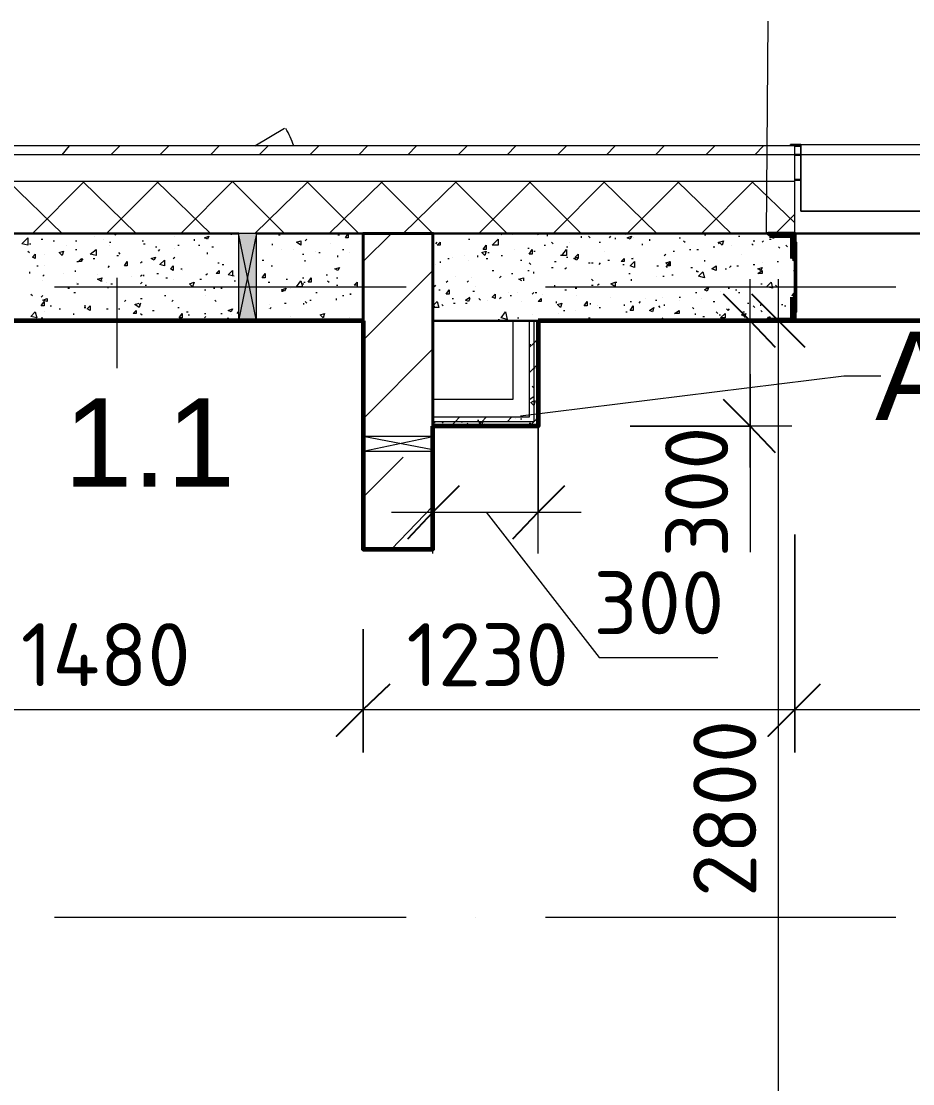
# Model space of a CAD drawing. Header units: millimetres. Extents: x -84737 to 172119, y -43083 to 59399.
# Drawn here: x 20209 to 22753, y 50602 to 53634 of the extents above; entities that cross this region are included whole.
import ezdxf

# ---------------------------------------------------------------- set-up
doc = ezdxf.new("R2010")
doc.units = ezdxf.units.MM
for name, color, linetype, lineweight in [('11) Плинтус ПЛ-2', 70, 'Continuous', 30), ('15) Штукатурка стен СТ-1.1', 161, 'Continuous', 60), ('16) Краска СТ-1.1 стена', 5, 'Continuous', 60), ('20) Шпакл. баз. фин Стена', 40, 'Continuous', 60)]:
    doc.layers.add(name, color=color, linetype=linetype, lineweight=lineweight)
for name, color, linetype in [('PDF _Марки', 7, 'Continuous'), ('PDF _Обобщенные модели', 7, 'Continuous'), ('PDF _Окна', 7, 'Continuous'), ('PDF _Оси', 7, 'Continuous'), ('PDF _Размеры-100', 7, 'Continuous'), ('PDF _Стены', 7, 'Continuous'), ('PDF _Текст', 7, 'Continuous'), ('PDF _Элементы узлов', 7, 'Continuous')]:
    doc.layers.add(name, color=color, linetype=linetype)
doc.styles.add('PDF GOSTCommon', font='arial.ttf')
doc.styles.add('PDF ISOCPEUR', font='isocpeur.ttf')

msp = doc.modelspace()

# ---------------------------------------------------------------- linework, layer by layer
at = {"layer": '11) Плинтус ПЛ-2'}
for points in [[(21184.8, 52779.4), (19707.4, 52779.4), (19707.4, 49977), (25705.8, 49977), (25705.8, 52779.4), (21684.3, 52779.4)], [(21184.8, 52779.4), (21184.8, 52127.5), (21383.7, 52127.5), (21383.7, 52478.8)], [(21684.3, 52779.4), (21684.3, 52478.8), (21383.7, 52478.8)]]:
    msp.add_lwpolyline(points, dxfattribs=at)
at = {"layer": '15) Штукатурка стен СТ-1.1'}
for points in [[(21184.8, 52779.4), (19707.4, 52779.4), (19707.4, 49977), (25705.8, 49977), (25705.8, 52779.4), (21684.3, 52779.4)], [(21184.8, 52779.4), (21184.8, 52127.5), (21383.7, 52127.5), (21383.7, 52478.8)], [(21684.3, 52779.4), (21684.3, 52478.8), (21383.7, 52478.8)]]:
    msp.add_lwpolyline(points, dxfattribs=at)
at = {"layer": '16) Краска СТ-1.1 стена'}
for points in [[(21184.8, 52779.4), (19707.4, 52779.4), (19707.4, 49977), (25705.8, 49977), (25705.8, 52779.4), (21684.3, 52779.4)], [(21184.8, 52779.4), (21184.8, 52127.5), (21383.7, 52127.5), (21383.7, 52478.8)], [(21684.3, 52779.4), (21684.3, 52478.8), (21383.7, 52478.8)]]:
    msp.add_lwpolyline(points, dxfattribs=at)
at = {"layer": '20) Шпакл. баз. фин Стена'}
for points in [[(21184.8, 52779.4), (19707.4, 52779.4), (19707.4, 49977), (25705.8, 49977), (25705.8, 52779.4), (21684.3, 52779.4)], [(21184.8, 52779.4), (21184.8, 52127.5), (21383.7, 52127.5), (21383.7, 52478.8)], [(21684.3, 52779.4), (21684.3, 52478.8), (21383.7, 52478.8)]]:
    msp.add_lwpolyline(points, dxfattribs=at)
at = {"layer": 'PDF _Марки', "lineweight": 9}
for points in [[(22336.2, 53029.1), (22340.4, 53634.5)], [(20482.1, 52902.1), (20482.1, 52643.9)], [(21633.5, 52508.5), (22556.3, 52622.8), (22662.2, 52622.8)]]:
    msp.add_lwpolyline(points, dxfattribs=at)
at = {"layer": 'PDF _Обобщенные модели', "lineweight": 50}
for points in [[(22416.6, 52952.9), (22416.6, 53029.1), (22340.4, 53029.1)], [(22344.7, 53020.7), (22408.2, 53020.7), (22408.2, 52957.2)], [(22408.2, 52847.1), (22408.2, 52783.6), (22344.7, 52783.6)]]:
    msp.add_lwpolyline(points, dxfattribs=at)
at = {"layer": 'PDF _Обобщенные модели', "lineweight": 30}
msp.add_lwpolyline([(22416.6, 53003.7), (22420.9, 53003.7), (22420.9, 52804.8), (22416.6, 52804.8)], dxfattribs=at)
at = {"layer": 'PDF _Обобщенные модели', "lineweight": 50}
msp.add_lwpolyline([(22346.8, 52787.9, 0.47448), (22340.4, 52779.4), (22416.6, 52779.4), (22416.6, 52851.3)], format="xyb", dxfattribs=at)
for centre, radius, start, end in [((22346.8, 53031.3), 6.35, 168.472, 270.0057), ((22418.8, 52959.3), 6.36, 180.0268, 281.4865), ((22418.7, 52849.2), 6.36, 78.5135, 179.9732)]:
    msp.add_arc(centre, radius, start, end, dxfattribs=at)
at = {"layer": 'PDF _Окна', "lineweight": 9}
msp.add_lwpolyline([(20875.8, 53278.9), (20960.4, 53329.7)], dxfattribs=at)
at = {"layer": 'PDF _Окна', "lineweight": 18}
for points in [[(22433.6, 53283.1), (22403.9, 53283.1), (22403.9, 53278.9), (22403.9, 53283.1), (22433.6, 53283.1), (22433.6, 53092.6), (24795.7, 53092.6), (24795.7, 53283.1), (24825.3, 53283.1), (24825.3, 53278.9), (24825.3, 53283.1), (24795.7, 53283.1)], [(24795.7, 53253.5), (24795.7, 53092.6), (22433.6, 53092.6), (22433.6, 53253.5)]]:
    msp.add_lwpolyline(points, dxfattribs=at)
msp.add_lwpolyline([(22433.6, 53253.5), (22433.6, 53283.1), (24795.7, 53283.1), (24795.7, 53253.5)], close=True, dxfattribs=at)
at = {"layer": 'PDF _Окна', "lineweight": 9}
msp.add_arc((20712.9, 53183.7), 289.8, 19.1412, 30.0022, dxfattribs=at)
at = {"layer": 'PDF _Окна', "color": 8, "true_color": 0x808080, "transparency": 33554559}
for points in [[(20829.2, 52779.4), (20880, 52779.4), (20829.2, 53029.1)], [(20880, 52779.4), (20829.2, 53029.1), (20880, 53029.1)]]:
    msp.add_solid(points, dxfattribs=at)
at = {"layer": 'PDF _Оси', "lineweight": 9}
for points in [[(20304.3, 52876.7), (21307.5, 52876.7)], [(21506.5, 52876.7), (21506.5, 52876.7)], [(21705.5, 52876.7), (22704.5, 52876.7)], [(20304.3, 51077.6), (21307.5, 51077.6)], [(21506.5, 51077.6), (21506.5, 51077.6)], [(21705.5, 51077.6), (22704.5, 51077.6)]]:
    msp.add_lwpolyline(points, dxfattribs=at)
at = {"layer": 'PDF _Размеры-100', "lineweight": 9}
for points in [[(22370.1, 47157.7), (22370.1, 49498.7), (22370.1, 49579.1), (22370.1, 49778.1), (22370.1, 49977), (21870.5, 49977), (22488.6, 49977), (21870.5, 49977), (22370.1, 49977), (22370.1, 52897.9)], [(22289.6, 52360.3), (22289.6, 52897.9)], [(22408.2, 52779.4), (21790.1, 52779.4), (22289.6, 52779.4)], [(22488.6, 52779.4), (21870.5, 52779.4), (22370.1, 52779.4)], [(21383.7, 52114.8), (21383.7, 52732.8), (21383.7, 52233.3)], [(21684.3, 52114.8), (21684.3, 52732.8), (21684.3, 52233.3)], [(22289.6, 52627), (22289.6, 52457.7), (22289.6, 52119)], [(22408.2, 52478.8), (21946.7, 52478.8), (22289.6, 52478.8)], [(21265.2, 52233.3), (21807.1, 52233.3)], [(21536.1, 52233.3), (21857.8, 51818.5), (22196.5, 51818.5)], [(19584.6, 51670.3), (21184.8, 51670.3), (22416.6, 51670.3), (24816.8, 51670.3), (25705.8, 51670.3), (25904.8, 51670.3), (26065.6, 51670.3), (26865.7, 51670.3), (30095.6, 51670.3), (30095.6, 52169.8), (30095.6, 51547.5), (30095.6, 52169.8), (30095.6, 51670.3), (30375, 51670.3)]]:
    msp.add_lwpolyline(points, dxfattribs=at)
at = {"layer": 'PDF _Размеры-100', "lineweight": 25}
for points in [[(22361.6, 52703.2), (22289.6, 52779.4), (22213.4, 52855.6)], [(22446.3, 52703.2), (22370.1, 52779.4), (22293.9, 52855.6)], [(22361.6, 52402.6), (22289.6, 52478.8), (22213.4, 52555)], [(21311.8, 52157.1), (21383.7, 52233.3), (21459.9, 52309.5)], [(21612.3, 52157.1), (21684.3, 52233.3), (21760.5, 52309.5)]]:
    msp.add_lwpolyline(points, dxfattribs=at)
at = {"layer": 'PDF _Размеры-100', "lineweight": 9}
for points in [[(22416.6, 51670.3), (22416.6, 52169.8), (22416.6, 51547.5), (22416.6, 52169.8)], [(21184.8, 51670.3), (21184.8, 51898.9), (21184.8, 51547.5), (21184.8, 51898.9)]]:
    msp.add_lwpolyline(points, close=True, dxfattribs=at)
at = {"layer": 'PDF _Размеры-100', "lineweight": 25}
for points in [[(21261, 51742.3), (21184.8, 51670.3), (21108.6, 51594.1), (21184.8, 51670.3)], [(22488.6, 51742.3), (22416.6, 51670.3), (22340.4, 51594.1), (22416.6, 51670.3)]]:
    msp.add_lwpolyline(points, close=True, dxfattribs=at)
at = {"layer": 'PDF _Стены', "lineweight": 18}
for points in [[(22416.6, 53029.1), (22416.6, 53278.9), (19305.2, 53278.9), (19305.2, 53029.1)], [(22416.6, 53253.5), (19305.2, 53253.5)], [(22416.6, 53177.3), (19305.2, 53177.3)], [(21383.7, 52478.8), (21684.3, 52478.8), (21684.3, 52779.4)], [(21612.3, 52779.4), (21612.3, 52555), (21383.7, 52555)], [(21671.6, 52779.4), (21671.6, 52491.5), (21383.7, 52491.5)], [(21658.9, 52779.4), (21658.9, 52504.2), (21383.7, 52504.2)]]:
    msp.add_lwpolyline(points, dxfattribs=at)
at = {"layer": 'PDF _Стены', "lineweight": 9}
for points in [[(20325.4, 53253.5), (20346.6, 53278.9)], [(20465.1, 53253.5), (20490.5, 53278.9)], [(20604.8, 53253.5), (20630.2, 53278.9)], [(20748.8, 53253.5), (20774.2, 53278.9)], [(20888.4, 53253.5), (20913.8, 53278.9)], [(21032.4, 53253.5), (21057.8, 53278.9)], [(21172.1, 53253.5), (21197.5, 53278.9)], [(21311.8, 53253.5), (21337.2, 53278.9)], [(21455.7, 53253.5), (21481.1, 53278.9)], [(21595.4, 53253.5), (21620.8, 53278.9)], [(21739.3, 53253.5), (21764.7, 53278.9)], [(21879, 53253.5), (21904.4, 53278.9)], [(22018.7, 53253.5), (22044.1, 53278.9)], [(22162.6, 53253.5), (22188, 53278.9)], [(22302.3, 53253.5), (22327.7, 53278.9)], [(20325.4, 53029.1), (20173, 53177.3)], [(20240.8, 53029.1), (20388.9, 53177.3)], [(20537.1, 53029.1), (20384.7, 53177.3)], [(20452.4, 53029.1), (20600.6, 53177.3)], [(20748.8, 53029.1), (20596.4, 53177.3)], [(20664.1, 53029.1), (20812.3, 53177.3), (20960.4, 53029.1)], [(20875.8, 53029.1), (21028.1, 53177.3)], [(21172.1, 53029.1), (21023.9, 53177.3)], [(21087.4, 53029.1), (21239.8, 53177.3)], [(21383.7, 53029.1), (21235.6, 53177.3)], [(21299.1, 53029.1), (21451.5, 53177.3)], [(21595.4, 53029.1), (21447.2, 53177.3)], [(21515, 53029.1), (21663.1, 53177.3)], [(21807.1, 53029.1), (21658.9, 53177.3)], [(21726.6, 53029.1), (21874.8, 53177.3)], [(22022.9, 53029.1), (21870.5, 53177.3)], [(21938.3, 53029.1), (22086.4, 53177.3)], [(22234.6, 53029.1), (22082.2, 53177.3)], [(22149.9, 53029.1), (22298.1, 53177.3)], [(22416.6, 53058.8), (22293.9, 53177.3)], [(22361.6, 53029.1), (22416.6, 53084.2)], [(20418.6, 53020.7), (20418.6, 53020.7)], [(20460.9, 53029.1), (20465.1, 53029.1)], [(20473.6, 53029.1), (20477.8, 53024.9), (20482.1, 53029.1)], [(20647.2, 53020.7), (20647.2, 53020.7)], [(20808, 53029.1), (20808, 53024.9)], [(20943.5, 53024.9), (20947.7, 53024.9)], [(21007, 53029.1), (21011.2, 53029.1)], [(21011.2, 53029.1), (21011.2, 53029.1)], [(21112.8, 53024.9), (21117, 53024.9)], [(21184.8, 52948.7), (21265.2, 53029.1)], [(21578.5, 53024.9), (21582.7, 53029.1)], [(21612.3, 53024.9), (21612.3, 53024.9)], [(21680.1, 53029.1), (21684.3, 53024.9), (21684.3, 53029.1)], [(21709.7, 53024.9), (21709.7, 53020.7)], [(21807.1, 53020.7), (21807.1, 53016.4)], [(21828.2, 53020.7), (21832.5, 53016.4)], [(21887.5, 53016.4), (21891.7, 53020.7)], [(21904.4, 53016.4), (21904.4, 53012.2)], [(21934, 53024.9), (21934, 53024.9)], [(21955.2, 53016.4), (21955.2, 53016.4)], [(22044.1, 53029.1), (22048.3, 53029.1)], [(22086.4, 53016.4), (22090.7, 53016.4)], [(22158.4, 53024.9), (22162.6, 53024.9)], [(22255.8, 53020.7), (22260, 53020.7)], [(22353.1, 53016.4), (22357.4, 53016.4)], [(22416.6, 53020.7), (22416.6, 53020.7)], [(20232.3, 52999.5), (20236.5, 52999.5)], [(20266.2, 53012.2), (20270.4, 53012.2)], [(20300, 53008), (20304.3, 53008)], [(20338.1, 52995.3), (20338.1, 52995.3)], [(20363.5, 53008), (20367.8, 53008)], [(20444, 53012.2), (20444, 53012.2)], [(20460.9, 53003.7), (20465.1, 53003.7)], [(20460.9, 52995.3), (20460.9, 52995.3)], [(20554, 53008), (20558.3, 53008)], [(20558.3, 52999.5), (20562.5, 52999.5)], [(20592.1, 52991), (20596.4, 52991)], [(20647.2, 52986.8), (20647.2, 52986.8)], [(20655.6, 52995.3), (20659.9, 52995.3)], [(20702.2, 53012.2), (20702.2, 53008)], [(20714.9, 52995.3), (20719.1, 52995.3)], [(20753, 52991), (20757.2, 52991)], [(20829.2, 53012.2), (20829.2, 53012.2)], [(20926.5, 52995.3), (20926.5, 52999.5)], [(21019.7, 53008), (21023.9, 53012.2)], [(21091.6, 52999.5), (21091.6, 52999.5)], [(21392.2, 52999.5), (21396.4, 53003.7)], [(21485.3, 53012.2), (21489.6, 53012.2)], [(21654.7, 52986.8), (21658.9, 52986.8)], [(21701.2, 52995.3), (21705.5, 52995.3)], [(21722.4, 53003.7), (21726.6, 52999.5)], [(21764.7, 52991), (21769, 52991)], [(21773.2, 53003.7), (21773.2, 53003.7)], [(21857.8, 53003.7), (21862.1, 53003.7)], [(21980.6, 52999.5), (21980.6, 52995.3)], [(22001.8, 53012.2), (22001.8, 53008)], [(22099.1, 53008), (22103.4, 53003.7)], [(22183.8, 52991), (22188, 52991)], [(22196.5, 53003.7), (22200.7, 52999.5)], [(22234.6, 52995.3), (22234.6, 52995.3)], [(22293.9, 52999.5), (22298.1, 52995.3)], [(22298.1, 53008), (22302.3, 53008)], [(22323.5, 53003.7), (22327.7, 53008)], [(22344.7, 53012.2), (22348.9, 53012.2)], [(22370.1, 52991), (22374.3, 52986.8)], [(22391.2, 52995.3), (22395.5, 52991)], [(20228.1, 52978.3), (20232.3, 52974.1)], [(20274.6, 52969.9), (20274.6, 52969.9)], [(20363.5, 52982.6), (20367.8, 52982.6)], [(20380.5, 52957.2), (20384.7, 52952.9)], [(20414.3, 52957.2), (20418.6, 52957.2)], [(20482.1, 52965.6), (20486.3, 52965.6)], [(20486.3, 52974.1), (20490.5, 52969.9)], [(20600.6, 52978.3), (20604.8, 52982.6)], [(20642.9, 52957.2), (20647.2, 52961.4)], [(20740.3, 52969.9), (20740.3, 52974.1)], [(20896.9, 52952.9), (20901.1, 52952.9)], [(20951.9, 52982.6), (20951.9, 52982.6)], [(20985.8, 52982.6), (20985.8, 52982.6)], [(21011.2, 52969.9), (21015.4, 52969.9)], [(21019.7, 52948.7), (21019.7, 52952.9)], [(21049.3, 52978.3), (21049.3, 52978.3)], [(21057.8, 52974.1), (21062, 52974.1)], [(21112.8, 52961.4), (21112.8, 52965.6)], [(21125.5, 52982.6), (21129.7, 52982.6)], [(21146.7, 52974.1), (21146.7, 52974.1)], [(21426.1, 52957.2), (21430.3, 52957.2)], [(21438.8, 52961.4), (21438.8, 52961.4)], [(21472.6, 52965.6), (21472.6, 52965.6)], [(21485.3, 52952.9), (21485.3, 52952.9)], [(21510.7, 52965.6), (21510.7, 52961.4)], [(21536.1, 52957.2), (21540.4, 52957.2)], [(21540.4, 52974.1), (21544.6, 52974.1)], [(21578.5, 52965.6), (21582.7, 52965.6)], [(21616.6, 52982.6), (21616.6, 52982.6)], [(21633.5, 52952.9), (21637.7, 52952.9)], [(21671.6, 52978.3), (21675.8, 52978.3)], [(21752, 52965.6), (21764.7, 52982.6), (21764.7, 52965.6), (21747.8, 52965.6)], [(21764.7, 52961.4), (21769, 52961.4)], [(21874.8, 52978.3), (21874.8, 52978.3)], [(21883.2, 52952.9), (21887.5, 52952.9)], [(21951, 52957.2), (21955.2, 52957.2)], [(21955.2, 52961.4), (21955.2, 52961.4)], [(22044.1, 52965.6), (22048.3, 52969.9)], [(22069.5, 52978.3), (22073.7, 52978.3)], [(22116.1, 52982.6), (22120.3, 52982.6)], [(22137.2, 52982.6), (22141.5, 52982.6)], [(22158.4, 52952.9), (22158.4, 52948.7)], [(22264.2, 52969.9), (22264.2, 52969.9)], [(20253.5, 52936), (20257.7, 52936)], [(20274.6, 52936), (20274.6, 52936)], [(20363.5, 52919.1), (20363.5, 52923.3)], [(20367.8, 52948.7), (20372, 52948.7)], [(20456.7, 52931.8), (20460.9, 52936)], [(20549.8, 52944.5), (20554, 52948.7)], [(20664.1, 52927.5), (20668.3, 52927.5)], [(20668.3, 52923.3), (20668.3, 52923.3)], [(20769.9, 52944.5), (20774.2, 52944.5)], [(20782.6, 52940.2), (20786.9, 52940.2)], [(20816.5, 52906.4), (20799.6, 52910.6), (20812.3, 52923.3), (20812.3, 52906.4)], [(20829.2, 52944.5), (20829.2, 52944.5)], [(20922.3, 52936), (20926.5, 52936)], [(21184.8, 52724.4), (21383.7, 52923.3)], [(21392.2, 52940.2), (21392.2, 52940.2)], [(21404.9, 52948.7), (21404.9, 52944.5)], [(21553.1, 52923.3), (21557.3, 52923.3)], [(21654.7, 52923.3), (21658.9, 52923.3)], [(21658.9, 52944.5), (21663.1, 52940.2)], [(21722.4, 52931.8), (21726.6, 52931.8)], [(21730.9, 52948.7), (21735.1, 52948.7)], [(21760.5, 52927.5), (21764.7, 52931.8)], [(21828.2, 52944.5), (21832.5, 52944.5)], [(21836.7, 52944.5), (21840.9, 52944.5)], [(21857.8, 52940.2), (21862.1, 52944.5)], [(21925.6, 52940.2), (21929.8, 52940.2)], [(22022.9, 52936), (22027.2, 52936)], [(22048.3, 52936), (22052.6, 52931.8)], [(22120.3, 52931.8), (22124.5, 52931.8)], [(22141.5, 52919.1), (22137.2, 52919.1), (22137.2, 52923.3)], [(22217.7, 52927.5), (22221.9, 52927.5)], [(22230.4, 52931.8), (22234.6, 52936)], [(22251.5, 52936), (22255.8, 52936)], [(22298.1, 52940.2), (22302.3, 52940.2)], [(22315, 52927.5), (22319.3, 52923.3)], [(22323.5, 52944.5), (22323.5, 52944.5)], [(22365.8, 52948.7), (22370.1, 52948.7)], [(22412.4, 52923.3), (22416.6, 52919.1)], [(20232.3, 52919.1), (20232.3, 52914.8)], [(20270.4, 52906.4), (20274.6, 52910.6)], [(20270.4, 52893.7), (20270.4, 52893.7)], [(20329.7, 52914.8), (20329.7, 52914.8)], [(20427, 52910.6), (20427, 52910.6)], [(20435.5, 52893.7), (20439.7, 52893.7)], [(20524.4, 52906.4), (20524.4, 52906.4)], [(20549.8, 52906.4), (20554, 52910.6)], [(20558.3, 52910.6), (20558.3, 52906.4)], [(20596.4, 52914.8), (20600.6, 52914.8)], [(20621.8, 52902.1), (20626, 52902.1)], [(20642.9, 52897.9), (20642.9, 52897.9)], [(20719.1, 52897.9), (20723.4, 52897.9)], [(20736.1, 52910.6), (20740.3, 52914.8)], [(20816.5, 52893.7), (20820.7, 52893.7)], [(20964.6, 52897.9), (20968.9, 52897.9)], [(21011.2, 52902.1), (21015.4, 52902.1)], [(21078.9, 52910.6), (21083.2, 52910.6)], [(21083.2, 52893.7), (21087.4, 52889.4)], [(21108.6, 52902.1), (21112.8, 52902.1)], [(21421.8, 52889.4), (21426.1, 52893.7)], [(21447.2, 52906.4), (21447.2, 52906.4)], [(21481.1, 52889.4), (21485.3, 52893.7)], [(21493.8, 52902.1), (21493.8, 52902.1)], [(21574.2, 52902.1), (21578.5, 52906.4)], [(21608.1, 52914.8), (21612.3, 52914.8)], [(21637.7, 52893.7), (21629.3, 52897.9), (21642, 52902.1), (21642, 52893.7)], [(21671.6, 52914.8), (21671.6, 52919.1)], [(21836.7, 52897.9), (21840.9, 52893.7)], [(21942.5, 52914.8), (21946.7, 52914.8)], [(21951, 52893.7), (21951, 52897.9)], [(22022.9, 52906.4), (22022.9, 52906.4)], [(22039.9, 52906.4), (22044.1, 52906.4)], [(22065.3, 52910.6), (22069.5, 52910.6)], [(22416.6, 52897.9), (22416.6, 52897.9)], [(20321.2, 52876.7), (20325.4, 52876.7)], [(20342.4, 52872.5), (20346.6, 52872.5)], [(20367.8, 52889.4), (20367.8, 52889.4)], [(20367.8, 52885.2), (20372, 52885.2)], [(20452.4, 52889.4), (20452.4, 52889.4)], [(20456.7, 52872.5), (20456.7, 52876.7)], [(20465.1, 52885.2), (20469.4, 52885.2)], [(20549.8, 52885.2), (20554, 52889.4)], [(20562.5, 52881), (20566.7, 52881)], [(20659.9, 52876.7), (20664.1, 52876.7)], [(20731.8, 52868.3), (20736.1, 52868.3)], [(20757.2, 52872.5), (20761.5, 52872.5)], [(20778.4, 52872.5), (20782.6, 52872.5)], [(20829.2, 52864), (20829.2, 52864)], [(20913.8, 52889.4), (20918.1, 52889.4)], [(20922.3, 52876.7), (20922.3, 52876.7)], [(20951.9, 52864), (20956.2, 52864)], [(20977.3, 52872.5), (20977.3, 52872.5)], [(21011.2, 52885.2), (21015.4, 52885.2)], [(21015.4, 52889.4), (21019.7, 52889.4)], [(21108.6, 52881), (21112.8, 52881)], [(21167.8, 52881), (21159.4, 52881), (21167.8, 52889.4), (21167.8, 52876.7)], [(21388, 52876.7), (21392.2, 52881)], [(21400.7, 52868.3), (21404.9, 52868.3)], [(21498, 52864), (21502.3, 52864)], [(21730.9, 52881), (21730.9, 52876.7)], [(21760.5, 52868.3), (21764.7, 52868.3)], [(21790.1, 52872.5), (21794.4, 52872.5)], [(21836.7, 52881), (21840.9, 52881)], [(21853.6, 52881), (21857.8, 52885.2)], [(21904.4, 52889.4), (21908.6, 52889.4)], [(22205, 52864), (22205, 52864)], [(22226.1, 52872.5), (22230.4, 52872.5)], [(22247.3, 52868.3), (22251.5, 52868.3)], [(22319.3, 52885.2), (22323.5, 52885.2)], [(22319.3, 52876.7), (22323.5, 52876.7)], [(22361.6, 52881), (22365.8, 52876.7)], [(20236.5, 52855.6), (20240.8, 52851.3)], [(20266.2, 52847.1), (20270.4, 52851.3)], [(20359.3, 52859.8), (20363.5, 52859.8)], [(20503.2, 52834.4), (20507.5, 52838.6)], [(20549.8, 52842.9), (20554, 52842.9)], [(20617.5, 52851.3), (20621.8, 52851.3)], [(20638.7, 52834.4), (20642.9, 52838.6)], [(20736.1, 52851.3), (20736.1, 52851.3)], [(20761.5, 52838.6), (20765.7, 52834.4)], [(21019.7, 52834.4), (21023.9, 52830.2)], [(21032.4, 52838.6), (21036.6, 52838.6)], [(21049.3, 52859.8), (21053.5, 52859.8)], [(21108.6, 52838.6), (21108.6, 52842.9)], [(21125.5, 52851.3), (21129.7, 52851.3)], [(21383.7, 52821.7), (21396.4, 52834.4), (21400.7, 52817.5), (21383.7, 52817.5)], [(21438.8, 52842.9), (21443, 52842.9)], [(21489.6, 52842.9), (21485.3, 52834.4), (21476.9, 52838.6), (21489.6, 52847.1)], [(21515, 52842.9), (21519.2, 52838.6)], [(21540.4, 52838.6), (21540.4, 52838.6)], [(21561.5, 52842.9), (21561.5, 52842.9)], [(21574.2, 52842.9), (21578.5, 52847.1)], [(21599.6, 52859.8), (21599.6, 52859.8)], [(21603.9, 52851.3), (21608.1, 52851.3)], [(21625, 52859.8), (21625, 52859.8)], [(21637.7, 52834.4), (21637.7, 52834.4)], [(21667.4, 52855.6), (21671.6, 52859.8)], [(21675.8, 52859.8), (21680.1, 52859.8)], [(21697, 52855.6), (21697, 52855.6)], [(21735.1, 52834.4), (21735.1, 52830.2)], [(21794.4, 52851.3), (21794.4, 52851.3)], [(21891.7, 52847.1), (21891.7, 52847.1)], [(21946.7, 52834.4), (21951, 52834.4)], [(21972.1, 52830.2), (21976.4, 52834.4)], [(21989.1, 52842.9), (21989.1, 52842.9)], [(22018.7, 52838.6), (22022.9, 52838.6)], [(22039.9, 52847.1), (22039.9, 52847.1)], [(22086.4, 52847.1), (22090.7, 52847.1)], [(22086.4, 52838.6), (22086.4, 52838.6)], [(22133, 52859.8), (22137.2, 52859.8)], [(22149.9, 52842.9), (22149.9, 52842.9)], [(22183.8, 52834.4), (22188, 52834.4)], [(22255.8, 52859.8), (22260, 52859.8)], [(22403.9, 52838.6), (22408.2, 52838.6)], [(22412.4, 52834.4), (22416.6, 52838.6)], [(20274.6, 52804.8), (20274.6, 52804.8)], [(20291.6, 52821.7), (20295.8, 52821.7)], [(20317, 52813.3), (20321.2, 52813.3)], [(20388.9, 52821.7), (20393.2, 52821.7)], [(20388.9, 52817.5), (20393.2, 52817.5)], [(20452.4, 52813.3), (20456.7, 52813.3)], [(20486.3, 52813.3), (20490.5, 52813.3)], [(20549.8, 52830.2), (20545.6, 52817.5), (20532.9, 52825.9), (20545.6, 52830.2)], [(20545.6, 52825.9), (20549.8, 52825.9)], [(20583.7, 52809), (20587.9, 52809)], [(20655.6, 52817.5), (20659.9, 52817.5)], [(20681, 52804.8), (20685.3, 52804.8)], [(20799.6, 52809), (20803.8, 52809)], [(20825, 52800.6), (20829.2, 52804.8)], [(20913.8, 52813.3), (20913.8, 52813.3)], [(20918.1, 52825.9), (20918.1, 52825.9)], [(20918.1, 52813.3), (20922.3, 52817.5)], [(20960.4, 52830.2), (20964.6, 52830.2)], [(21015.4, 52825.9), (21015.4, 52830.2)], [(21388, 52817.5), (21388, 52821.7)], [(21409.1, 52825.9), (21413.4, 52821.7)], [(21443, 52830.2), (21447.2, 52830.2)], [(21476.9, 52830.2), (21481.1, 52830.2)], [(21756.3, 52809), (21760.5, 52809)], [(21790.1, 52809), (21790.1, 52809)], [(21832.5, 52830.2), (21832.5, 52825.9)], [(21853.6, 52821.7), (21853.6, 52821.7)], [(21857.8, 52817.5), (21862.1, 52817.5)], [(21929.8, 52825.9), (21929.8, 52821.7)], [(21934, 52804.8), (21938.3, 52804.8)], [(22027.2, 52821.7), (22031.4, 52817.5)], [(22044.1, 52825.9), (22044.1, 52821.7)], [(22124.5, 52817.5), (22128.8, 52813.3)], [(22192.3, 52804.8), (22196.5, 52800.6)], [(22221.9, 52813.3), (22226.1, 52809), (22230.4, 52813.3)], [(22268.5, 52804.8), (22272.7, 52804.8)], [(22281.2, 52830.2), (22285.4, 52830.2)], [(22298.1, 52821.7), (22302.3, 52817.5)], [(22319.3, 52821.7), (22319.3, 52825.9)], [(22319.3, 52809), (22323.5, 52804.8)], [(22378.5, 52825.9), (22382.8, 52825.9)], [(22387, 52821.7), (22391.2, 52821.7)], [(20266.2, 52787.9), (20270.4, 52787.9)], [(20359.3, 52796.3), (20359.3, 52800.6)], [(20444, 52783.6), (20444, 52779.4)], [(20549.8, 52800.6), (20554, 52796.3)], [(20571, 52779.4), (20575.2, 52779.4)], [(20685.3, 52796.3), (20689.5, 52796.3)], [(20698, 52779.4), (20702.2, 52779.4)], [(20731.8, 52800.6), (20736.1, 52800.6)], [(20731.8, 52787.9), (20736.1, 52792.1)], [(20778.4, 52800.6), (20782.6, 52800.6)], [(20791.1, 52779.4), (20799.6, 52787.9), (20799.6, 52779.4)], [(20808, 52796.3), (20808, 52796.3)], [(20880, 52796.3), (20880, 52796.3)], [(20977.3, 52792.1), (20977.3, 52792.1)], [(21074.7, 52787.9), (21074.7, 52787.9)], [(21100.1, 52783.6), (21100.1, 52783.6)], [(21104.3, 52779.4), (21108.6, 52783.6)], [(21146.7, 52787.9), (21146.7, 52787.9)], [(21172.1, 52783.6), (21172.1, 52783.6)], [(21570, 52783.6), (21574.2, 52783.6)], [(21625, 52787.9), (21629.3, 52787.9)], [(21667.4, 52796.3), (21667.4, 52796.3)], [(21743.6, 52800.6), (21743.6, 52800.6)], [(21828.2, 52787.9), (21832.5, 52787.9)], [(22035.6, 52783.6), (22039.9, 52787.9)], [(22086.4, 52783.6), (22086.4, 52783.6)], [(22133, 52796.3), (22133, 52800.6)], [(22154.2, 52792.1), (22158.4, 52792.1)], [(22200.7, 52796.3), (22205, 52796.3)], [(22272.7, 52792.1), (22264.2, 52796.3), (22276.9, 52800.6), (22272.7, 52787.9)], [(22340.4, 52779.4), (22348.9, 52787.9), (22348.9, 52779.4)], [(21658.9, 52703.2), (21671.6, 52715.9), (21684.3, 52728.6)], [(21658.9, 52711.7), (21663.1, 52711.7)], [(21184.8, 52500), (21383.7, 52699)], [(21675.8, 52643.9), (21671.6, 52643.9), (21684.3, 52656.6)], [(21658.9, 52631.2), (21671.6, 52643.9)], [(21671.6, 52643.9), (21671.6, 52643.9)], [(21667.4, 52593.1), (21671.6, 52588.9)], [(21658.9, 52555), (21671.6, 52563.5)], [(21684.3, 52576.2), (21684.3, 52580.4)], [(21434.5, 52478.8), (21447.2, 52491.5), (21459.9, 52504.2)], [(21510.7, 52478.8), (21523.4, 52491.5), (21515, 52487.3), (21523.4, 52483.1), (21527.7, 52491.5), (21523.4, 52491.5), (21536.1, 52504.2)], [(21595.4, 52491.5), (21608.1, 52504.2)], [(21620.8, 52500), (21620.8, 52500)], [(21633.5, 52500), (21637.7, 52500)], [(21658.9, 52478.8), (21671.6, 52491.5), (21684.3, 52504.2)], [(21388, 52491.5), (21388, 52487.3)], [(21409.1, 52491.5), (21413.4, 52487.3)], [(21409.1, 52491.5), (21409.1, 52491.5)], [(21464.2, 52491.5), (21468.4, 52491.5)], [(21481.1, 52487.3), (21485.3, 52483.1)], [(21510.7, 52495.8), (21515, 52495.8)], [(21531.9, 52487.3), (21531.9, 52487.3)], [(21574.2, 52483.1), (21578.5, 52478.8)], [(21595.4, 52491.5), (21595.4, 52491.5)], [(21658.9, 52487.3), (21663.1, 52487.3)], [(21671.6, 52491.5), (21671.6, 52491.5)], [(21184.8, 52275.6), (21299.1, 52389.9)], [(21265.2, 52127.5), (21383.7, 52250.2)]]:
    msp.add_lwpolyline(points, dxfattribs=at)
at = {"layer": 'PDF _Стены', "lineweight": 30}
for points in [[(22416.6, 53278.9), (22433.6, 53278.9)], [(22433.6, 53253.5), (22416.6, 53253.5)], [(22416.6, 53181.5), (22433.6, 53181.5)], [(16456.3, 53029.1), (20829.2, 53029.1), (16604.5, 53029.1)], [(21383.7, 53029.1), (25705.8, 53029.1)], [(22416.6, 52779.4), (22416.6, 53029.1)], [(19707.4, 52749.8), (19707.4, 52779.4), (20829.2, 52779.4)], [(20880, 52779.4), (21184.8, 52779.4)], [(21383.7, 52779.4), (25904.8, 52779.4), (25904.8, 52131.7), (25705.8, 52131.7)]]:
    msp.add_lwpolyline(points, dxfattribs=at)
at = {"layer": 'PDF _Стены', "lineweight": 9}
for points in [[(20228.1, 52995.3), (20211.1, 52999.5), (20228.1, 53016.4)], [(20744.5, 53020.7), (20740.3, 53012.2), (20731.8, 53016.4)], [(21142.4, 53029.1), (21142.4, 53016.4), (21134, 53016.4)], [(21951, 53020.7), (21946.7, 53012.2), (21938.3, 53016.4)], [(21007, 53008), (21007, 52995.3), (20994.3, 53003.7)], [(21404.9, 53003.7), (21404.9, 52995.3), (21396.4, 52995.3)], [(21536.1, 52995.3), (21536.1, 52982.6), (21527.7, 52982.6)], [(21570, 52995.3), (21553.1, 52995.3), (21570, 53012.2)], [(22213.4, 53008), (22209.2, 52995.3), (22200.7, 53003.7)], [(20249.2, 52969.9), (20249.2, 52957.2), (20240.8, 52961.4)], [(20329.7, 52978.3), (20325.4, 52965.6), (20317, 52974.1)], [(20380.5, 52957.2), (20380.5, 52948.7), (20372, 52948.7)], [(20422.8, 52965.6), (20405.9, 52969.9), (20422.8, 52982.6)], [(20592.1, 52961.4), (20587.9, 52952.9), (20579.4, 52957.2)], [(20617.5, 52936), (20604.8, 52940.2), (20617.5, 52952.9)], [(21536.1, 52978.3), (21531.9, 52965.6), (21523.4, 52974.1)], [(21667.4, 52982.6), (21667.4, 52969.9), (21658.9, 52969.9)], [(21798.6, 52961.4), (21794.4, 52952.9), (21785.9, 52957.2)], [(21798.6, 52969.9), (21798.6, 52957.2), (21790.1, 52961.4)], [(21929.8, 52957.2), (21929.8, 52948.7), (21921.3, 52948.7)], [(20511.7, 52948.7), (20511.7, 52936), (20503.2, 52936)], [(20642.9, 52936), (20642.9, 52923.3), (20634.5, 52927.5)], [(20774.2, 52923.3), (20774.2, 52914.8), (20765.7, 52914.8)], [(21117, 52931.8), (21112.8, 52923.3), (21104.3, 52927.5)], [(21959.4, 52931.8), (21946.7, 52936), (21959.4, 52948.7)], [(22061, 52948.7), (22056.8, 52936), (22048.3, 52944.5)], [(22061, 52948.7), (22061, 52936), (22052.6, 52936)], [(22192.3, 52936), (22192.3, 52923.3), (22179.6, 52927.5)], [(22323.5, 52931.8), (22319.3, 52923.3), (22310.8, 52927.5)], [(22323.5, 52923.3), (22323.5, 52914.8), (22310.8, 52914.8)], [(20439.7, 52902.1), (20435.5, 52893.7), (20427, 52897.9)], [(20905.4, 52914.8), (20905.4, 52902.1), (20896.9, 52902.1)], [(21011.2, 52876.7), (20994.3, 52876.7), (21007, 52893.7)], [(21036.6, 52902.1), (21036.6, 52889.4), (21028.1, 52889.4)], [(22158.4, 52902.1), (22141.5, 52906.4), (22154.2, 52919.1)], [(20702.2, 52889.4), (20698, 52876.7), (20689.5, 52885.2)], [(20964.6, 52872.5), (20960.4, 52864), (20951.9, 52868.3)], [(21430.3, 52868.3), (21430.3, 52855.6), (21421.8, 52855.6)], [(21904.4, 52889.4), (21904.4, 52876.7), (21891.7, 52885.2)], [(22171.1, 52876.7), (22166.9, 52864), (22158.4, 52868.3)], [(22353.1, 52872.5), (22336.2, 52876.7), (22348.9, 52889.4)], [(20274.6, 52834.4), (20274.6, 52821.7), (20266.2, 52821.7)], [(20283.1, 52842.9), (20283.1, 52834.4), (20270.4, 52838.6)], [(21150.9, 52855.6), (21146.7, 52855.6)], [(21561.5, 52855.6), (21561.5, 52842.9), (21553.1, 52847.1)], [(21692.8, 52842.9), (21692.8, 52834.4), (21684.3, 52834.4)], [(21824, 52834.4), (21824, 52821.7), (21815.5, 52821.7)], [(20253.5, 52787.9), (20236.5, 52792.1), (20249.2, 52804.8)], [(20405.9, 52821.7), (20405.9, 52809), (20397.4, 52813.3)], [(20537.1, 52809), (20537.1, 52800.6), (20528.6, 52800.6)], [(20812.3, 52813.3), (20808, 52804.8), (20799.6, 52809)], [(21595.4, 52783.6), (21578.5, 52787.9), (21591.2, 52804.8)], [(21752, 52830.2), (21747.8, 52817.5), (21739.3, 52825.9)], [(21955.2, 52821.7), (21955.2, 52809), (21946.7, 52809)], [(22014.5, 52817.5), (22010.2, 52804.8), (22001.8, 52809)], [(22086.4, 52809), (22086.4, 52800.6), (22073.7, 52800.6)], [(20668.3, 52800.6), (20668.3, 52787.9), (20659.9, 52787.9)], [(21074.7, 52800.6), (21070.5, 52787.9), (21062, 52796.3)], [(22217.7, 52800.6), (22217.7, 52787.9), (22205, 52787.9)], [(21671.6, 52538.1), (21663.1, 52546.6), (21671.6, 52550.8), (21675.8, 52550.8)]]:
    msp.add_lwpolyline(points, close=True, dxfattribs=at)
at = {"layer": 'PDF _Стены', "lineweight": 30}
msp.add_lwpolyline([(21184.8, 53029.1), (20880, 53029.1)], close=True, dxfattribs=at)
at = {"layer": 'PDF _Стены', "lineweight": 40}
for points in [[(21383.7, 52449.2), (21383.7, 53029.1), (21184.8, 53029.1), (21184.8, 52449.2)], [(21184.8, 52406.9), (21184.8, 52127.5), (21383.7, 52127.5), (21383.7, 52406.9)]]:
    msp.add_lwpolyline(points, dxfattribs=at)
at = {"layer": 'PDF _Элементы узлов', "lineweight": 18}
for points in [[(20880, 52779.4), (20880, 53029.1), (20829.2, 53029.1), (20829.2, 52779.4)], [(21184.8, 52406.9), (21383.7, 52406.9), (21383.7, 52449.2), (21184.8, 52449.2)]]:
    msp.add_lwpolyline(points, close=True, dxfattribs=at)
at = {"layer": 'PDF _Элементы узлов', "lineweight": 9}
msp.add_lwpolyline([(20829.2, 52779.4), (20880, 52779.4), (20880, 53029.1), (20829.2, 53029.1)], close=True, dxfattribs=at)
for points in [[(20880, 52779.4), (20829.2, 53029.1)], [(20880, 53029.1), (20829.2, 52779.4)], [(21184.8, 52406.9), (21383.7, 52449.2)], [(21383.7, 52411.1), (21184.8, 52449.2)]]:
    msp.add_lwpolyline(points, dxfattribs=at)
at = {"layer": 'PDF _Элементы узлов', "color": 8, "true_color": 0x808080, "transparency": 33554559}
for points in [[(20829.2, 52779.4), (20880, 52779.4), (20829.2, 53029.1)], [(20880, 52779.4), (20829.2, 53029.1), (20880, 53029.1)]]:
    msp.add_solid(points, dxfattribs=at)

# ---------------------------------------------------------------- texts
at = {"layer": 'PDF _Текст', "attachment_point": 4}
for s, insert, char_height, style in [('А2', (22646.1, 52622.5), 251.59, 'PDF GOSTCommon'), ('1.1', (20330.5, 52432), 251.59, 'PDF GOSTCommon'), ('300', (21841.8, 51974.6), 180, 'PDF ISOCPEUR'), ('1480', (20207.7, 51826.4), 180, 'PDF ISOCPEUR'), ('1230', (21308.4, 51826.4), 180, 'PDF ISOCPEUR')]:
    msp.add_mtext(s, dxfattribs=dict(at, insert=insert, char_height=char_height, style=style))
at = {"layer": 'PDF _Текст', "char_height": 180, "attachment_point": 4, "rotation": 90, "style": 'PDF ISOCPEUR'}
for s, insert in [('300', (22136.5, 52104.2)), ('2800', (22216.9, 51134.8))]:
    msp.add_mtext(s, dxfattribs=dict(at, insert=insert))

doc.saveas('drawing.dxf')
